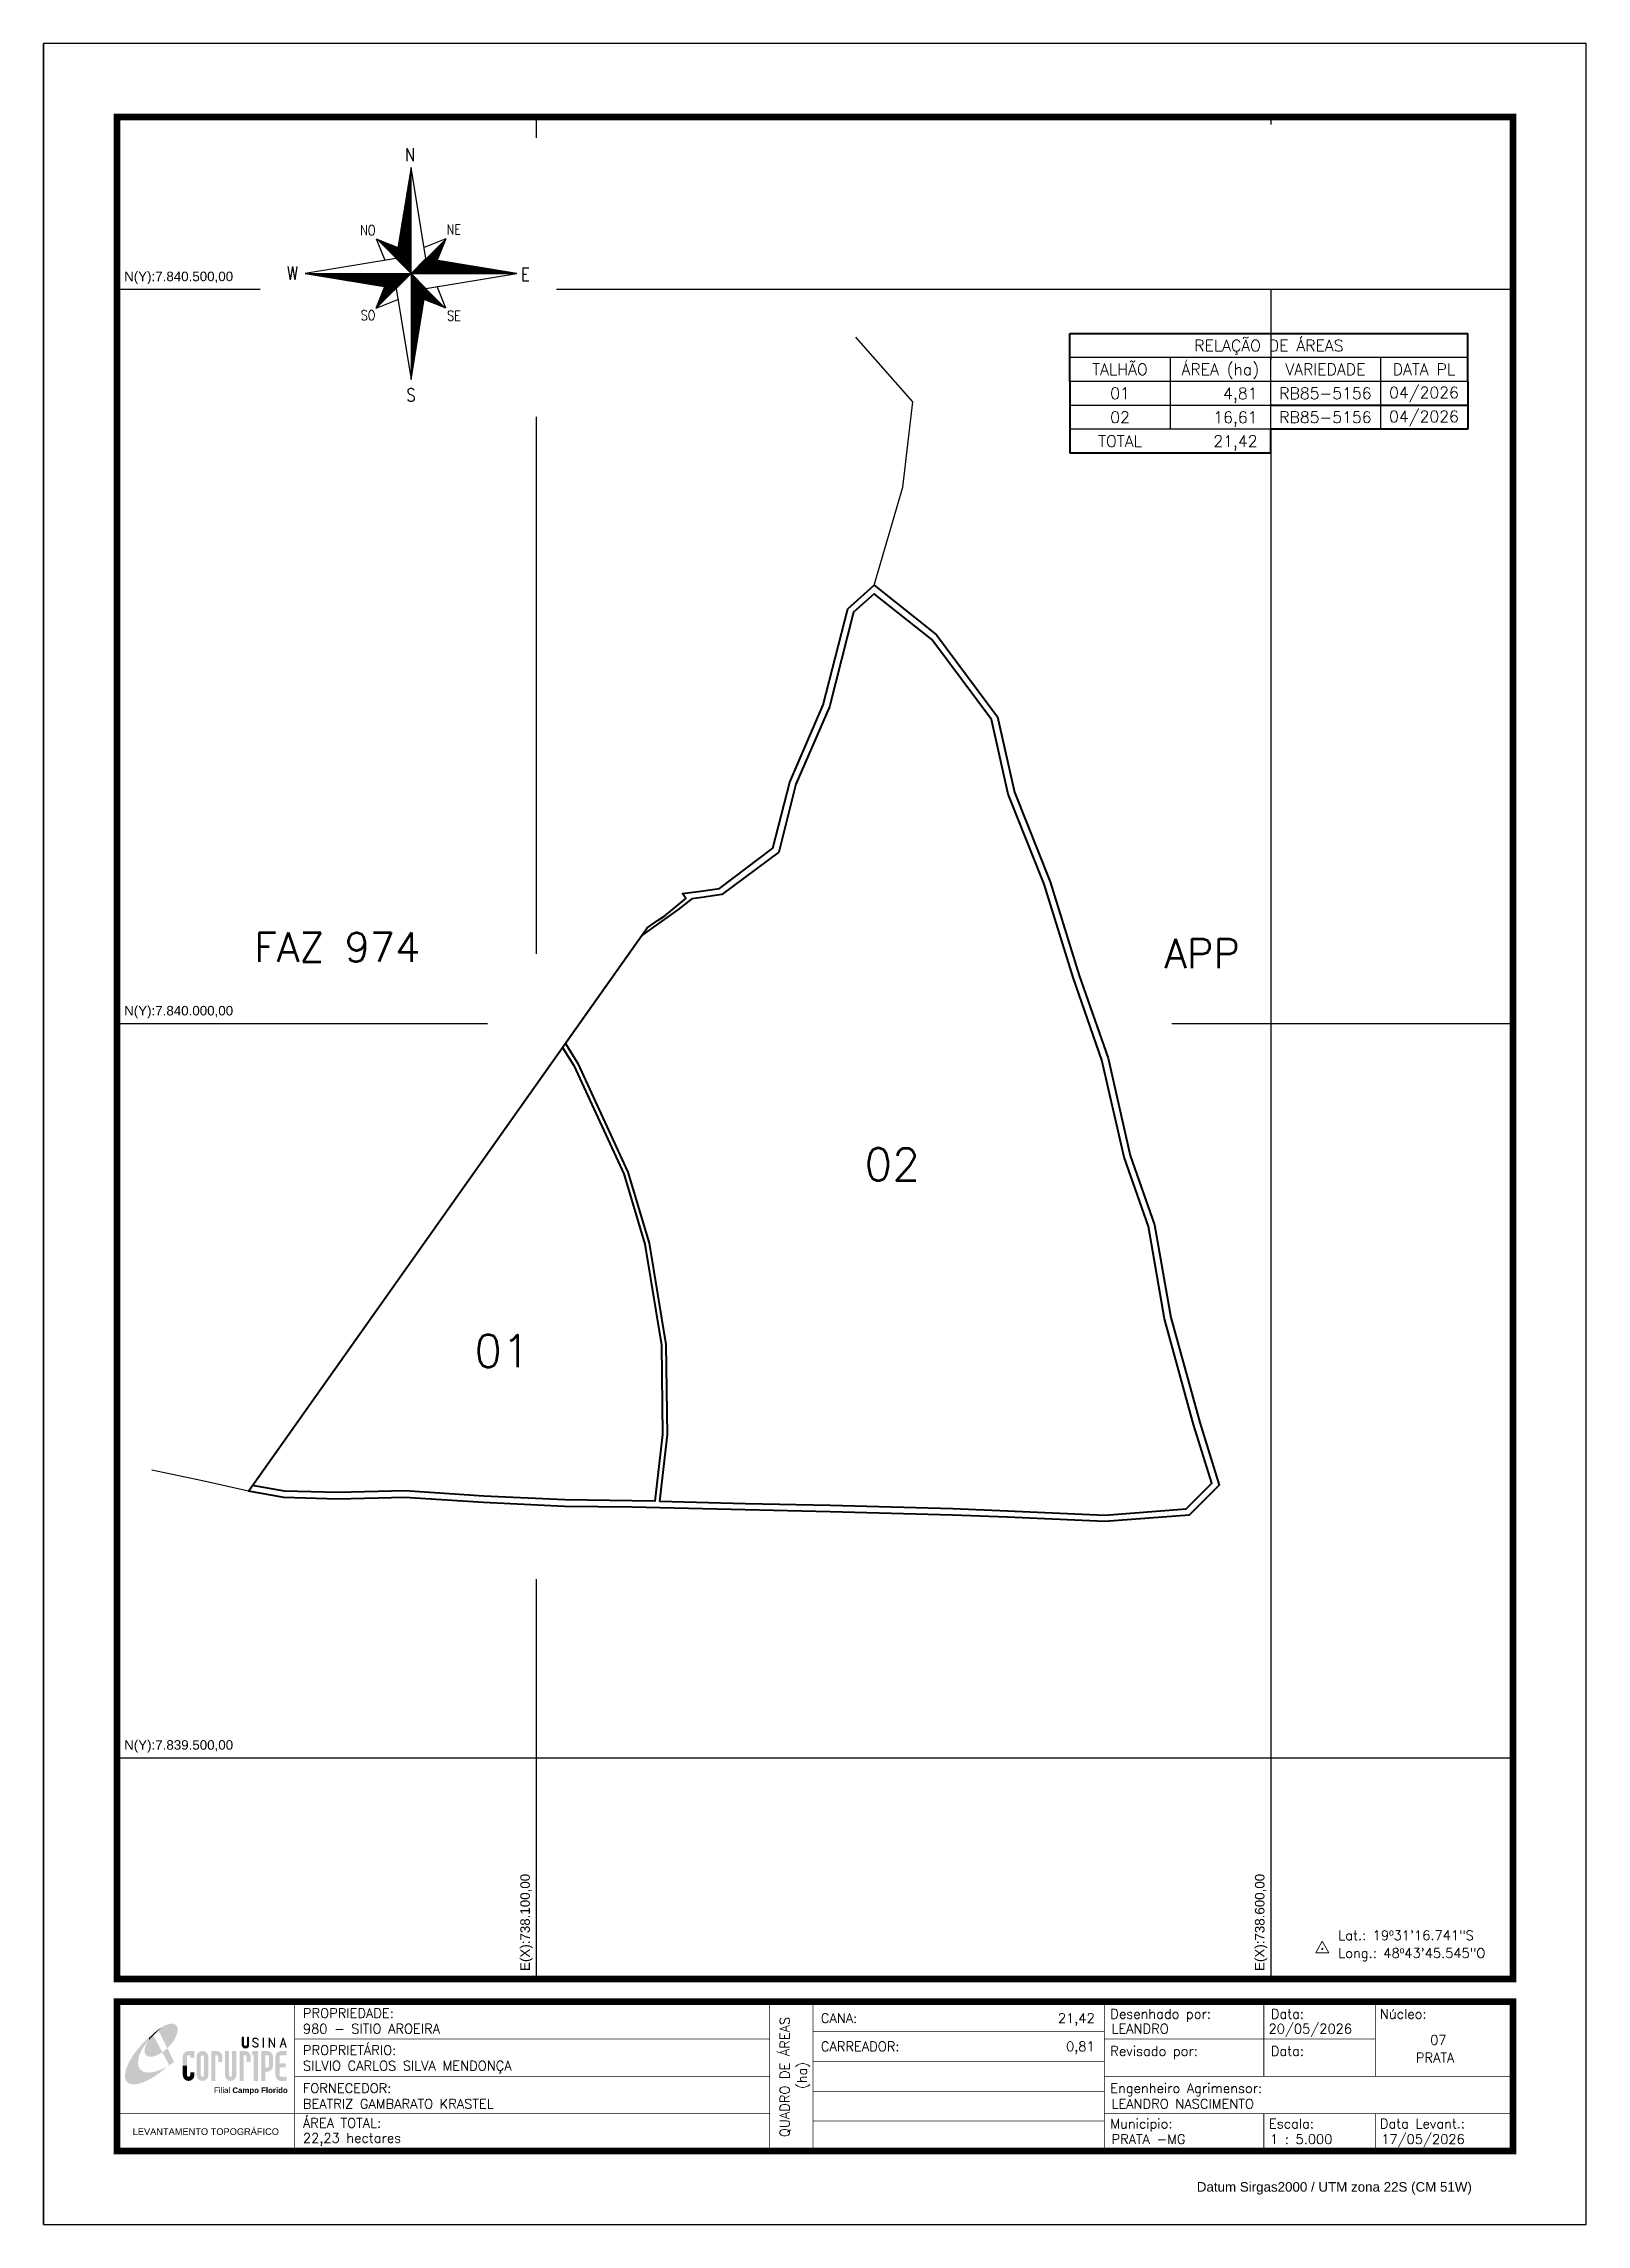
# Model space of a CAD drawing. Header units: millimetres. Extents: x 737765 to 738815, y 7839182 to 7840667.
import ezdxf
from ezdxf.enums import TextEntityAlignment as Align

# ---------------------------------------------------------------- set-up
doc = ezdxf.new("R2010")
doc.units = ezdxf.units.MM
doc.linetypes.add('LIN0', pattern=[0])
for name, color, linetype, lineweight in [('0114000980', 1, 'Continuous', 40), ('0114000980001', 5, 'Continuous', 40), ('0114000980002', 5, 'Continuous', 40)]:
    doc.layers.add(name, color=color, linetype=linetype, lineweight=lineweight)
for name, color, linetype in [('MALHA', 8, 'Continuous'), ('MARGEM', 5, 'Continuous'), ('QUADRO_DE_AREAS_CANA_2024', 7, 'Continuous'), ('SETA_NORTE', 3, 'Continuous'), ('TEXTO', 7, 'Continuous')]:
    doc.layers.add(name, color=color, linetype=linetype)
doc.styles.add('ARIAL', font='arial.ttf')
doc.styles.add('marcelo', font='arial.ttf')
doc.styles.add('ROMANS', font='romans')
doc.styles.add('Simplex', font='simplex.shx')
doc.styles.get("Standard").update_dxf_attribs({"font": 'arial.ttf'})

# ---------------------------------------------------------------- blocks, each defined once
blk = doc.blocks.new('A$C78F83FB3')
at = {"layer": 'MARGEM'}
h = blk.add_hatch(color=20, dxfattribs=at)
edge = h.paths.add_edge_path()
edge.add_ellipse((19.49, 23.77), major_axis=(-6.68, -6.67), ratio=0.469426, start_angle=292.73277, end_angle=601.25787)
edge.add_ellipse((22.83, 22.05), major_axis=(12.64, 11.29), ratio=0.457614, start_angle=79.90686, end_angle=107.91393)
edge = h.paths.add_edge_path()
edge.add_ellipse((18.28, 18.7), major_axis=(13.95, 13.59), ratio=0.386848, start_angle=63.96117, end_angle=264.59932)
edge.add_ellipse((22.83, 22.05), major_axis=(12.64, 11.29), ratio=0.457614, start_angle=107.91393, end_angle=245.11815, ccw=False)
edge.add_ellipse((19.49, 23.77), major_axis=(-6.68, -6.67), ratio=0.469426, start_angle=241.25787, end_angle=292.73277, ccw=False)
for color, points in [(20, [(15.46, 26.12), (14.17, 24.81), (14.06, 24.24), (14.39, 23.97), (14.67, 24.54), (19.47, 29.32), (18.48, 28.66), (17.31, 27.78)]), (7, [(58.42, 24.9), (57.9, 24.9), (57.9, 21.73, -0.414214), (57.15, 20.98), (56.84, 20.98, -0.414214), (56.09, 21.73), (56.09, 24.9), (55.57, 24.9), (55.57, 21.73, 0.414214), (56.84, 20.46), (57.15, 20.46, 0.414214), (58.42, 21.73)]), (7, [(61.7, 24.9), (61.23, 24.9, 0.396318), (60.04, 23.78), (60.04, 23.72, 0.151912), (60.39, 22.97), (60.46, 22.92), (62.18, 22), (62.85, 21.83, 0.12407), (62.51, 22.42), (60.75, 23.36, -0.13192), (60.56, 23.77, -0.385578), (61.23, 24.37), (61.7, 24.37, -0.414214), (62.37, 23.7), (62.89, 23.7, 0.414214)]), (7, [(62.37, 23.7), (62.89, 23.7, 0.414214), (61.7, 24.9), (61.23, 24.9, 0.396318), (60.04, 23.78), (60.04, 23.72, 0.151912), (60.39, 22.97), (60.46, 22.92), (62.18, 22), (62.18, 22, -0.131921), (62.37, 21.59, -0.385578), (61.7, 20.98), (61.23, 20.98, -0.414214), (60.56, 21.65), (60.04, 21.65, 0.414214), (61.23, 20.46), (61.7, 20.46, 0.402546), (62.89, 21.61, 0.165292), (62.51, 22.42), (60.75, 23.36, -0.13192), (60.56, 23.77, -0.385578), (61.23, 24.37), (61.7, 24.37, -0.414214)]), (7, [(30.97, 12.46), (29.13, 12.46), (29.13, 8.21, 1), (34.29, 8.21), (34.29, 9.41), (32.45, 9.41), (32.45, 8.21, -1), (30.97, 8.21)])]:
    blk.add_hatch(color=color, dxfattribs=at).paths.add_polyline_path(points)
h = blk.add_hatch(color=7, dxfattribs=at)
h.paths.add_polyline_path([(65.24, 24.9), (64.72, 24.9), (64.72, 20.46), (65.24, 20.46)])
h.paths.add_polyline_path([(67.38, 20.46), (67.9, 20.46), (67.9, 23.74), (69.74, 20.46), (70.23, 20.46), (70.23, 24.9), (69.71, 24.9), (69.71, 21.58), (67.85, 24.9), (67.38, 24.9)])
h.paths.add_polyline_path([(72.17, 20.46), (72.72, 20.46), (73.14, 21.73), (74.49, 21.73), (74.9, 20.46), (75.45, 20.46), (74, 24.9), (73.62, 24.9)])
h.paths.add_polyline_path([(73.81, 23.8), (74.32, 22.25), (73.31, 22.25)], flags=16)
h = blk.add_hatch(color=7, dxfattribs=at)
h.paths.add_polyline_path([(31.71, 18.93, 0.414214), (29.13, 16.35), (29.13, 12.46), (30.97, 12.46), (30.97, 16.35, -0.414214), (31.71, 17.09), (32.45, 17.09), (32.45, 16.02), (34.29, 16.02), (34.29, 18.93)])
h.paths.add_polyline_path([(44.15, 17.09, -0.414214), (44.89, 16.35), (44.89, 14.1), (46.72, 14.1), (46.72, 16.17, 0.433937), (44.15, 18.93), (41.77, 18.93), (41.77, 12.46), (43.61, 12.46), (43.61, 17.09)])
h.paths.add_polyline_path([(43.61, 12.46), (41.77, 12.46), (41.77, 5.62), (43.61, 5.62)])
h.paths.add_polyline_path([(47.92, 12.46), (49.75, 12.46), (49.75, 18.93), (47.92, 18.93)])
h.paths.add_polyline_path([(52.91, 18.93), (51.08, 18.93), (51.08, 12.46), (52.91, 12.46)])
h.paths.add_polyline_path([(51.08, 8.12, -1), (49.75, 8.12), (49.75, 12.46), (47.92, 12.46), (47.92, 8.12, 1), (52.91, 8.12), (52.91, 12.46), (51.08, 12.46)])
h.paths.add_polyline_path([(54.41, 12.46), (56.25, 12.46), (56.25, 17.09), (56.79, 17.09, -0.414214), (57.53, 16.35), (57.53, 14.1), (59.36, 14.1), (59.36, 16.17, 0.433937), (56.79, 18.93), (54.41, 18.93)])
h.paths.add_polyline_path([(56.25, 12.46), (54.41, 12.46), (54.41, 5.62), (56.25, 5.62)])
h.paths.add_polyline_path([(60.73, 12.46), (62.58, 12.46), (62.58, 18.93), (60.02, 18.93), (60.02, 17.08), (60.73, 17.08)])
h.paths.add_polyline_path([(62.58, 12.46), (60.73, 12.46), (60.73, 5.62), (62.58, 5.62)])
h.paths.add_polyline_path([(64.06, 12.46), (65.82, 12.46), (65.82, 17.17), (66.66, 17.17, -0.450417), (67.48, 16.25), (67.48, 12.46), (69.24, 12.46, 0.002307), (69.24, 12.48, 0.005282), (69.23, 12.54, -0.000938), (69.23, 12.53), (69.23, 16.17, 0.433937), (66.66, 18.93), (64.06, 18.93)])
h.paths.add_polyline_path([(64.06, 5.62), (65.82, 5.62), (65.82, 9.77), (66.66, 9.77, 0.426056), (69.24, 12.46), (67.48, 12.46), (67.48, 12.45, -0.450417), (66.66, 11.53), (65.82, 11.53), (65.82, 12.46), (64.06, 12.46)])
h.paths.add_polyline_path([(70.37, 12.46), (74.87, 12.46), (74.87, 13.44), (72.21, 13.44), (72.21, 16.35, -0.414214), (72.95, 17.09), (75.38, 17.09), (75.38, 18.93), (72.95, 18.93, 0.414214), (70.37, 16.35)])
h.paths.add_polyline_path([(72.21, 11.62), (74.87, 11.62), (74.87, 12.46), (70.37, 12.46), (70.37, 8.21, 0.414214), (72.95, 5.62), (75.38, 5.62), (75.38, 7.47), (72.95, 7.47, -0.414214), (72.21, 8.21)])
h = blk.add_hatch(color=7, dxfattribs=at)
h.paths.add_polyline_path([(35.29, 16.35), (35.29, 8.21, 1), (40.46, 8.21, 0.016978), (40.45, 8.38), (40.45, 16.17, 0.433937), (37.88, 18.93), (37.87, 18.93, 0.41391)])
h.paths.add_polyline_path([(38.62, 16.35), (38.62, 8.21, -1), (37.13, 8.21), (37.13, 16.35, -1)], flags=16)
at = {"layer": 'MARGEM', "color": 7}
blk.add_lwpolyline([(58.42, 24.9), (57.9, 24.9), (57.9, 21.73, -0.414214), (57.15, 20.98), (56.84, 20.98, -0.414214), (56.09, 21.73), (56.09, 24.9), (55.57, 24.9), (55.57, 21.73, 0.414214), (56.84, 20.46), (57.15, 20.46, 0.414214), (58.42, 21.73), (58.42, 24.9)], format="xyb", close=True, dxfattribs=at)
at = {"layer": 'MARGEM', "color": 252, "insert": (43.05, 2.72), "char_height": 2.5, "attachment_point": 1, "style": 'ARIAL'}
blk.add_mtext_dynamic_manual_height_columns('Filial {\\fArial|b1|i0|c0|p34;Campo Florido}', width=33.0271, gutter_width=2.46, heights=[2.95], dxfattribs=at)
blk = doc.blocks.new('A$C309442C0')
at = {"layer": 'SETA_NORTE', "linetype": 'Continuous'}
h = blk.add_hatch(dxfattribs=at)
h.set_pattern_fill('ANSI31', color=256, scale=0.1375, angle=-90, style=0)
h.set_pattern_definition([(315, (-215853.3434, 13873.16845), (0.3086963042, 0.3086963042), [])])
h.paths.add_polyline_path([(73.5, 97.4), (74.7, 104.9), (60, 110.8)])
h = blk.add_hatch(dxfattribs=at)
h.set_pattern_fill('ANSI31', color=256, scale=0.1375, angle=180, style=0)
h.set_pattern_definition([(225, (13869.59828, 216024.21475), (0.3086963042, -0.3086963042), [])])
h.paths.add_polyline_path([(93.8, 97.4), (101.4, 96.2), (107.3, 110.8)])
h = blk.add_hatch(dxfattribs=at)
h.set_pattern_fill('ANSI31', color=256, scale=0.1375, style=0)
h.set_pattern_definition([(45, (-13702.2971, -215849.77324), (-0.3086963042, 0.3086963042), [])])
h.paths.add_polyline_path([(73.5, 77), (65.9, 78.3), (60, 63.6)])
h = blk.add_hatch(dxfattribs=at)
h.set_pattern_fill('ANSI31', color=256, scale=0.1375, angle=90, style=0)
h.set_pattern_definition([(135, (216020.6446, -13698.72693), (-0.3086963042, -0.3086963042), [])])
h.paths.add_polyline_path([(93.8, 77), (92.6, 69.5), (107.3, 63.6)])
for p, q in [((81.6, 146.8), (83.7, 148.9)), ((81.7, 147.6), (83.7, 149.5)), ((81.8, 148.3), (83.7, 150.1)), ((82, 149.1), (83.7, 150.8)), ((82.1, 149.9), (83.7, 151.4)), ((82.2, 150.6), (83.7, 152.1)), ((82.3, 151.4), (83.7, 152.7)), ((82.5, 152.2), (83.7, 153.3)), ((82.6, 152.9), (83.7, 154)), ((82.7, 153.7), (83.7, 154.6)), ((82.9, 154.4), (83.7, 155.2)), ((83, 155.2), (83.7, 155.9)), ((83.1, 156), (83.7, 156.5)), ((83.2, 156.7), (83.7, 157.2)), ((83.4, 157.5), (83.7, 157.8)), ((83.5, 158.3), (83.7, 158.4)), ((83.6, 159), (83.7, 159.1)), ((78.7, 129.3), (83.7, 134.2)), ((78.8, 130), (83.7, 134.9)), ((79, 130.8), (83.7, 135.5)), ((79.1, 131.6), (83.7, 136.1)), ((79.2, 132.3), (83.7, 136.8)), ((79.3, 133.1), (83.7, 137.4)), ((79.5, 133.8), (83.7, 138)), ((79.6, 134.6), (83.7, 138.7)), ((79.7, 135.4), (83.7, 139.3)), ((79.8, 136.1), (83.7, 140)), ((80, 136.9), (83.7, 140.6)), ((80.1, 137.7), (83.7, 141.2)), ((80.2, 138.4), (83.7, 141.9)), ((80.3, 139.2), (83.7, 142.5)), ((80.5, 139.9), (83.7, 143.1)), ((80.6, 140.7), (83.7, 143.8)), ((80.7, 141.5), (83.7, 144.4)), ((80.8, 142.2), (83.7, 145)), ((81, 143), (83.7, 145.7)), ((81.1, 143.8), (83.7, 146.3)), ((81.2, 144.5), (83.7, 147)), ((81.3, 145.3), (83.7, 147.6)), ((81.5, 146.1), (83.7, 148.2)), ((75.7, 111), (83.7, 118.9)), ((75.8, 111.7), (83.7, 119.6)), ((75.9, 112.5), (83.7, 120.2)), ((76.1, 113.3), (83.7, 120.8)), ((76.2, 114), (83.7, 121.5)), ((76.3, 114.8), (83.7, 122.1)), ((76.4, 115.5), (83.7, 122.8)), ((76.6, 116.3), (83.7, 123.4)), ((76.7, 117.1), (83.7, 124)), ((76.8, 117.8), (83.7, 124.7)), ((76.9, 118.6), (83.7, 125.3)), ((77.1, 119.4), (83.7, 125.9)), ((77.2, 120.1), (83.7, 126.6)), ((77.3, 120.9), (83.7, 127.2)), ((77.4, 121.6), (83.7, 127.8)), ((77.6, 122.4), (83.7, 128.5)), ((77.7, 123.2), (83.7, 129.1)), ((77.8, 123.9), (83.7, 129.8)), ((78, 124.7), (83.7, 130.4)), ((78.1, 125.5), (83.7, 131)), ((78.2, 126.2), (83.7, 131.7)), ((78.3, 127), (83.7, 132.3)), ((78.5, 127.7), (83.7, 132.9)), ((78.6, 128.5), (83.7, 133.6)), ((60, 110.8), (74.7, 104.9)), ((60, 110.8), (65.9, 96.2)), ((73.5, 97.3), (83.7, 107.5)), ((73.6, 98), (83.7, 108.1)), ((73.7, 98.8), (83.7, 108.7)), ((73.8, 99.5), (83.7, 109.4)), ((73.8, 97), (83.7, 106.8)), ((73.9, 100.3), (83.7, 110)), ((74.1, 101.1), (83.7, 110.6)), ((74.2, 101.8), (83.7, 111.3)), ((74.2, 96.7), (83.7, 106.2)), ((74.3, 102.6), (83.7, 111.9)), ((74.4, 103.3), (83.7, 112.6)), ((74.5, 96.4), (83.7, 105.6)), ((74.6, 104.1), (83.7, 113.2)), ((74.7, 104.9), (83.7, 113.8)), ((74.8, 105.6), (83.7, 114.5)), ((74.8, 96.1), (83.7, 104.9)), ((74.9, 106.4), (83.7, 115.1)), ((75.1, 107.2), (83.7, 115.7)), ((75.1, 95.7), (83.7, 104.3)), ((75.2, 107.9), (83.7, 116.4)), ((75.3, 108.7), (83.7, 117)), ((75.4, 109.4), (83.7, 117.7)), ((75.6, 110.2), (83.7, 118.3)), ((107.3, 110.8), (92.6, 104.9)), ((107.3, 110.8), (101.4, 96.2)), ((75.4, 95.4), (83.7, 103.6)), ((75.8, 95.1), (83.7, 103)), ((76.1, 94.8), (83.7, 102.4)), ((76.4, 94.5), (83.7, 101.7)), ((76.7, 94.2), (83.7, 101.1)), ((77, 93.8), (83.7, 100.5)), ((77.4, 93.5), (83.7, 99.8)), ((77.7, 93.2), (83.7, 99.2)), ((78, 92.9), (83.7, 98.5)), ((78.3, 92.6), (83.7, 97.9)), ((78.6, 92.2), (83.7, 97.3)), ((78.9, 91.9), (83.7, 96.6)), ((79.3, 91.6), (83.7, 96)), ((79.6, 91.3), (83.7, 95.4)), ((79.9, 91), (83.7, 94.7)), ((80.2, 90.7), (83.7, 94.1)), ((80.5, 90.3), (83.7, 93.4)), ((80.9, 90), (83.7, 92.8)), ((81.2, 89.7), (83.7, 92.2)), ((81.5, 89.4), (83.7, 91.5)), ((81.8, 89.1), (83.7, 90.9)), ((82.1, 88.7), (83.7, 90.3)), ((82.4, 88.4), (83.7, 89.6)), ((83.8, 87.2), (94, 97.4)), ((84.4, 87.2), (94.5, 97.3)), ((85.1, 87.2), (95.1, 97.2)), ((85.7, 87.2), (95.6, 97.1)), ((86.3, 87.2), (96.2, 97)), ((87, 87.2), (96.7, 96.9)), ((87.6, 87.2), (97.2, 96.9)), ((88.3, 87.2), (97.8, 96.8)), ((88.9, 87.2), (98.3, 96.7)), ((89.5, 87.2), (98.9, 96.6)), ((90.2, 87.2), (99.4, 96.5)), ((90.8, 87.2), (100, 96.4)), ((91.4, 87.2), (100.5, 96.3)), ((92.1, 87.2), (101.1, 96.2)), ((92.7, 87.2), (101.6, 96.1)), ((93.4, 87.2), (102.2, 96)), ((94, 87.2), (102.7, 96)), ((94.6, 87.2), (103.3, 95.9)), ((95.3, 87.2), (103.8, 95.8)), ((95.9, 87.2), (104.4, 95.7)), ((96.5, 87.2), (104.9, 95.6)), ((97.2, 87.2), (105.5, 95.5)), ((97.8, 87.2), (106, 95.4)), ((98.4, 87.2), (106.5, 95.3)), ((99.1, 87.2), (107.1, 95.2)), ((99.7, 87.2), (107.6, 95.1)), ((100.4, 87.2), (108.2, 95.1)), ((101, 87.2), (108.7, 95)), ((101.6, 87.2), (109.3, 94.9)), ((102.3, 87.2), (109.8, 94.8)), ((102.9, 87.2), (110.4, 94.7)), ((103.5, 87.2), (110.9, 94.6)), ((104.2, 87.2), (111.5, 94.5)), ((104.8, 87.2), (112, 94.4)), ((105.5, 87.2), (112.6, 94.3)), ((106.1, 87.2), (113.1, 94.2)), ((106.7, 87.2), (113.7, 94.1)), ((107.4, 87.2), (114.2, 94.1)), ((108, 87.2), (114.8, 94)), ((108.6, 87.2), (115.3, 93.9)), ((109.3, 87.2), (115.8, 93.8)), ((109.9, 87.2), (116.4, 93.7)), ((110.6, 87.2), (116.9, 93.6)), ((111.2, 87.2), (117.5, 93.5)), ((111.8, 87.2), (118, 93.4)), ((112.5, 87.2), (118.6, 93.3)), ((113.1, 87.2), (119.1, 93.2)), ((113.7, 87.2), (119.7, 93.2)), ((114.4, 87.2), (120.2, 93.1)), ((115, 87.2), (120.8, 93)), ((115.6, 87.2), (121.3, 92.9)), ((116.3, 87.2), (121.9, 92.8)), ((116.9, 87.2), (122.4, 92.7)), ((117.6, 87.2), (123, 92.6)), ((118.2, 87.2), (123.5, 92.5)), ((118.8, 87.2), (124, 92.4)), ((119.5, 87.2), (124.6, 92.3)), ((120.1, 87.2), (125.1, 92.3)), ((120.7, 87.2), (125.7, 92.2)), ((121.4, 87.2), (126.2, 92.1)), ((122, 87.2), (126.8, 92)), ((122.7, 87.2), (127.3, 91.9)), ((123.3, 87.2), (127.9, 91.8)), ((123.9, 87.2), (128.4, 91.7)), ((124.6, 87.2), (129, 91.6)), ((125.2, 87.2), (129.5, 91.5)), ((125.8, 87.2), (130.1, 91.4)), ((126.5, 87.2), (130.6, 91.4)), ((127.1, 87.2), (131.2, 91.3)), ((127.8, 87.2), (131.7, 91.2)), ((128.4, 87.2), (132.3, 91.1)), ((129, 87.2), (132.8, 91)), ((129.7, 87.2), (133.3, 90.9)), ((130.3, 87.2), (133.9, 90.8)), ((130.9, 87.2), (134.4, 90.7)), ((131.6, 87.2), (135, 90.6)), ((132.2, 87.2), (135.5, 90.5)), ((132.8, 87.2), (136.1, 90.5)), ((133.5, 87.2), (136.6, 90.4)), ((134.1, 87.2), (137.2, 90.3)), ((134.8, 87.2), (137.7, 90.2)), ((135.4, 87.2), (138.3, 90.1)), ((136, 87.2), (138.8, 90)), ((136.7, 87.2), (139.4, 89.9)), ((137.3, 87.2), (139.9, 89.8)), ((137.9, 87.2), (140.5, 89.7)), ((138.6, 87.2), (141, 89.6)), ((139.2, 87.2), (141.6, 89.6)), ((139.9, 87.2), (142.1, 89.5)), ((140.5, 87.2), (142.6, 89.4)), ((141.1, 87.2), (143.2, 89.3)), ((141.8, 87.2), (143.7, 89.2)), ((142.4, 87.2), (144.3, 89.1)), ((11.8, 87.2), (11.8, 87.2)), ((12.3, 87.1), (12.4, 87.2)), ((12.9, 87), (13.1, 87.2)), ((13.4, 86.9), (13.7, 87.2)), ((14, 86.8), (14.4, 87.2)), ((14.5, 86.7), (15, 87.2)), ((15.1, 86.6), (15.6, 87.2)), ((15.6, 86.6), (16.3, 87.2)), ((16.2, 86.5), (16.9, 87.2)), ((16.7, 86.4), (17.5, 87.2)), ((17.2, 86.3), (18.2, 87.2)), ((17.8, 86.2), (18.8, 87.2)), ((18.3, 86.1), (19.5, 87.2)), ((18.9, 86), (20.1, 87.2)), ((19.4, 85.9), (20.7, 87.2)), ((20, 85.8), (21.4, 87.2)), ((20.5, 85.7), (22, 87.2)), ((21.1, 85.7), (22.6, 87.2)), ((21.6, 85.6), (23.3, 87.2)), ((22.2, 85.5), (23.9, 87.2)), ((22.7, 85.4), (24.6, 87.2)), ((23.3, 85.3), (25.2, 87.2)), ((23.8, 85.2), (25.8, 87.2)), ((24.4, 85.1), (26.5, 87.2)), ((24.9, 85), (27.1, 87.2)), ((25.5, 84.9), (27.7, 87.2)), ((26, 84.8), (28.4, 87.2)), ((26.5, 84.8), (29, 87.2)), ((27.1, 84.7), (29.6, 87.2)), ((27.6, 84.6), (30.3, 87.2)), ((28.2, 84.5), (30.9, 87.2)), ((28.7, 84.4), (31.6, 87.2)), ((29.3, 84.3), (32.2, 87.2)), ((29.8, 84.2), (32.8, 87.2)), ((30.4, 84.1), (33.5, 87.2)), ((30.9, 84), (34.1, 87.2)), ((31.5, 83.9), (34.7, 87.2)), ((32, 83.9), (35.4, 87.2)), ((32.6, 83.8), (36, 87.2)), ((33.1, 83.7), (36.7, 87.2)), ((33.7, 83.6), (37.3, 87.2)), ((34.2, 83.5), (37.9, 87.2)), ((34.7, 83.4), (38.6, 87.2)), ((35.3, 83.3), (39.2, 87.2)), ((35.8, 83.2), (39.8, 87.2)), ((36.4, 83.1), (40.5, 87.2)), ((36.9, 83), (41.1, 87.2)), ((37.5, 83), (41.8, 87.2)), ((38, 82.9), (42.4, 87.2)), ((38.6, 82.8), (43, 87.2)), ((39.1, 82.7), (43.7, 87.2)), ((39.7, 82.6), (44.3, 87.2)), ((40.2, 82.5), (44.9, 87.2)), ((40.8, 82.4), (45.6, 87.2)), ((41.3, 82.3), (46.2, 87.2)), ((41.9, 82.2), (46.8, 87.2)), ((42.4, 82.1), (47.5, 87.2)), ((43, 82.1), (48.1, 87.2)), ((43.5, 82), (48.8, 87.2)), ((44, 81.9), (49.4, 87.2)), ((44.6, 81.8), (50, 87.2)), ((45.1, 81.7), (50.7, 87.2)), ((45.7, 81.6), (51.3, 87.2)), ((46.2, 81.5), (51.9, 87.2)), ((46.8, 81.4), (52.6, 87.2)), ((47.3, 81.3), (53.2, 87.2)), ((47.9, 81.2), (53.9, 87.2)), ((48.4, 81.2), (54.5, 87.2)), ((49, 81.1), (55.1, 87.2)), ((49.5, 81), (55.8, 87.2)), ((50.1, 80.9), (56.4, 87.2)), ((50.6, 80.8), (57, 87.2)), ((51.2, 80.7), (57.7, 87.2)), ((51.7, 80.6), (58.3, 87.2)), ((52.3, 80.5), (59, 87.2)), ((52.8, 80.4), (59.6, 87.2)), ((53.3, 80.3), (60.2, 87.2)), ((53.9, 80.3), (60.9, 87.2)), ((54.4, 80.2), (61.5, 87.2)), ((55, 80.1), (62.1, 87.2)), ((55.5, 80), (62.8, 87.2)), ((56.1, 79.9), (63.4, 87.2)), ((56.6, 79.8), (64, 87.2)), ((57.2, 79.7), (64.7, 87.2)), ((57.7, 79.6), (65.3, 87.2)), ((58.3, 79.5), (66, 87.2)), ((58.8, 79.4), (66.6, 87.2)), ((59.4, 79.4), (67.2, 87.2)), ((59.9, 79.3), (67.9, 87.2)), ((83.7, 87.2), (60, 63.6)), ((60, 63.6), (65.9, 78.3)), ((60.5, 79.2), (68.5, 87.2)), ((61, 79.1), (69.1, 87.2)), ((61.5, 79), (69.8, 87.2)), ((62.1, 78.9), (70.4, 87.2)), ((62.6, 78.8), (71.1, 87.2)), ((63.2, 78.7), (71.7, 87.2)), ((63.7, 78.6), (72.3, 87.2)), ((64.3, 78.5), (73, 87.2)), ((64.8, 78.4), (73.6, 87.2)), ((65.4, 78.4), (74.2, 87.2)), ((65.9, 78.3), (74.9, 87.2)), ((66.5, 78.2), (75.5, 87.2)), ((67, 78.1), (76.2, 87.2)), ((67.6, 78), (76.8, 87.2)), ((68.1, 77.9), (77.4, 87.2)), ((68.7, 77.8), (78.1, 87.2)), ((69.2, 77.7), (78.7, 87.2)), ((69.8, 77.6), (79.3, 87.2)), ((70.3, 77.5), (80, 87.2)), ((70.8, 77.5), (80.6, 87.2)), ((71.4, 77.4), (81.2, 87.2)), ((71.9, 77.3), (81.9, 87.2)), ((72.5, 77.2), (82.5, 87.2)), ((73, 77.1), (83.2, 87.2)), ((82.8, 88.1), (83.7, 89)), ((83.1, 87.8), (83.7, 88.4)), ((83.4, 87.5), (83.7, 87.7)), ((83.7, 87.1), (83.7, 87.1)), ((83.7, 86.4), (84, 86.8)), ((83.7, 85.8), (84.4, 86.5)), ((83.7, 85.2), (84.7, 86.2)), ((83.7, 84.5), (85, 85.9)), ((83.7, 83.9), (85.3, 85.6)), ((83.7, 83.3), (85.6, 85.2)), ((83.7, 82.6), (86, 84.9)), ((83.7, 82), (86.3, 84.6)), ((83.7, 81.3), (86.6, 84.3)), ((83.7, 80.7), (86.9, 84)), ((83.7, 80.1), (87.2, 83.6)), ((83.7, 79.4), (87.5, 83.3)), ((83.7, 78.8), (87.9, 83)), ((83.7, 78.2), (88.2, 82.7)), ((83.7, 77.5), (88.5, 82.4)), ((83.7, 76.9), (88.8, 82.1)), ((83.7, 76.2), (89.1, 81.7)), ((83.7, 75.6), (89.5, 81.4)), ((83.7, 75), (89.8, 81.1)), ((83.7, 74.3), (90.1, 80.8)), ((83.7, 73.7), (90.4, 80.5)), ((83.7, 73.1), (90.7, 80.1)), ((83.7, 72.4), (91, 79.8)), ((83.7, 71.8), (91.4, 79.5)), ((83.7, 71.2), (91.7, 79.2)), ((83.7, 70.5), (92, 78.9)), ((83.7, 69.9), (92.3, 78.5)), ((83.7, 69.2), (92.6, 78.2)), ((83.7, 68.6), (93, 77.9)), ((83.7, 68), (93.3, 77.6)), ((83.7, 67.3), (93.6, 77.3)), ((83.7, 66.7), (93.8, 76.9)), ((83.7, 66.1), (93.7, 76.1)), ((83.7, 65.4), (93.6, 75.3)), ((83.7, 64.8), (93.4, 74.6)), ((107.3, 63.6), (101.4, 78.3)), ((143, 87.2), (144.8, 89)), ((143.7, 87.2), (145.4, 88.9)), ((144.3, 87.2), (145.9, 88.8)), ((144.9, 87.2), (146.5, 88.7)), ((145.6, 87.2), (147, 88.7)), ((146.2, 87.2), (147.6, 88.6)), ((146.9, 87.2), (148.1, 88.5)), ((147.5, 87.2), (148.7, 88.4)), ((148.1, 87.2), (149.2, 88.3)), ((148.8, 87.2), (149.8, 88.2)), ((149.4, 87.2), (150.3, 88.1)), ((150, 87.2), (150.8, 88)), ((150.7, 87.2), (151.4, 87.9)), ((151.3, 87.2), (151.9, 87.8)), ((152, 87.2), (152.5, 87.8)), ((152.6, 87.2), (153, 87.7)), ((153.2, 87.2), (153.6, 87.6)), ((153.9, 87.2), (154.1, 87.5)), ((154.5, 87.2), (154.7, 87.4)), ((155.1, 87.2), (155.2, 87.3)), ((60, 63.6), (74.7, 69.5)), ((83.7, 64.1), (93.3, 73.8)), ((83.7, 63.5), (93.2, 73)), ((83.7, 62.9), (93.1, 72.3)), ((83.7, 62.2), (92.9, 71.5)), ((83.7, 61.6), (92.8, 70.8)), ((83.7, 61), (92.7, 70)), ((83.7, 60.3), (92.6, 69.2)), ((83.7, 59.7), (92.4, 68.5)), ((83.7, 59), (92.3, 67.7)), ((83.7, 58.4), (92.2, 66.9)), ((83.7, 57.8), (92.1, 66.2)), ((83.7, 57.1), (91.9, 65.4)), ((83.7, 56.5), (91.8, 64.7)), ((83.7, 55.9), (91.7, 63.9)), ((83.7, 55.2), (91.6, 63.1)), ((83.7, 54.6), (91.4, 62.4)), ((83.7, 54), (91.3, 61.6)), ((83.7, 53.3), (91.2, 60.8)), ((83.7, 52.7), (91.1, 60.1)), ((107.3, 63.6), (92.6, 69.5)), ((83.7, 52), (90.9, 59.3)), ((83.7, 51.4), (90.8, 58.6)), ((83.7, 50.8), (90.7, 57.8)), ((83.7, 50.1), (90.5, 57)), ((83.7, 49.5), (90.4, 56.3)), ((83.7, 48.9), (90.3, 55.5)), ((83.7, 48.2), (90.2, 54.7)), ((83.7, 47.6), (90, 54)), ((83.7, 46.9), (89.9, 53.2)), ((83.7, 46.3), (89.8, 52.5)), ((83.7, 45.7), (89.7, 51.7)), ((83.7, 45), (89.5, 50.9)), ((83.7, 44.4), (89.4, 50.2)), ((83.7, 43.8), (89.3, 49.4)), ((83.7, 43.1), (89.2, 48.6)), ((83.7, 42.5), (89, 47.9)), ((83.7, 41.8), (88.9, 47.1)), ((83.7, 41.2), (88.8, 46.3)), ((83.7, 40.6), (88.7, 45.6)), ((83.7, 39.9), (88.5, 44.8)), ((83.7, 39.3), (88.4, 44.1)), ((83.7, 38.7), (88.3, 43.3)), ((83.7, 38), (88.2, 42.5)), ((83.7, 37.4), (88, 41.8)), ((83.7, 36.8), (87.9, 41)), ((83.7, 36.1), (87.8, 40.2)), ((83.7, 35.5), (87.7, 39.5)), ((83.7, 34.8), (87.5, 38.7)), ((83.7, 34.2), (87.4, 38)), ((83.7, 33.6), (87.3, 37.2)), ((83.7, 32.9), (87.2, 36.4)), ((83.7, 32.3), (87, 35.7)), ((83.7, 31.7), (86.9, 34.9)), ((83.7, 31), (86.8, 34.1)), ((83.7, 30.4), (86.7, 33.4)), ((83.7, 29.7), (86.5, 32.6)), ((83.7, 29.1), (86.4, 31.9)), ((83.7, 28.5), (86.3, 31.1)), ((83.7, 27.8), (86.2, 30.3)), ((83.7, 27.2), (86, 29.6)), ((83.7, 26.6), (85.9, 28.8)), ((83.7, 25.9), (85.8, 28)), ((83.7, 25.3), (85.6, 27.3)), ((83.7, 24.6), (85.5, 26.5)), ((83.7, 24), (85.4, 25.8)), ((83.7, 23.4), (85.3, 25)), ((83.7, 22.7), (85.1, 24.2)), ((83.7, 22.1), (85, 23.5)), ((83.7, 21.5), (84.9, 22.7)), ((83.7, 20.8), (84.8, 21.9)), ((83.7, 20.2), (84.6, 21.2)), ((83.7, 19.6), (84.5, 20.4)), ((83.7, 18.9), (84.4, 19.7)), ((83.7, 18.3), (84.3, 18.9)), ((83.7, 17.6), (84.1, 18.1)), ((83.7, 17), (84, 17.4)), ((83.7, 16.4), (83.9, 16.6)), ((83.7, 15.7), (83.8, 15.8))]:
    blk.add_line(p, q, dxfattribs=at)
blk.add_lwpolyline([(93.8, 77), (155.7, 87.2), (93.8, 97.4), (83.7, 159.3), (73.5, 97.4), (11.6, 87.2), (73.5, 77), (83.7, 15.1)], close=True, dxfattribs=at)
for points in [[(83.7, 87.2), (83.7, 159.3)], [(83.7, 87.2), (73.5, 97.4)], [(83.7, 87.2), (93.8, 97.4)], [(11.6, 87.2), (155.7, 87.2)], [(83.7, 87.2), (73.5, 77)], [(83.7, 87.2), (93.8, 77)], [(83.7, 87.2), (83.7, 15.1)]]:
    blk.add_lwpolyline(points, dxfattribs=at)
at = {"layer": 'SETA_NORTE', "color": 7, "lineweight": 30, "style": 'ROMANS', "width": 0.8}
for s, height, p in [('N ', 8.94, (79.5, 163.6)), ('NO', 6.88, (49.1, 113.2)), ('NE', 6.87, (108, 113.7)), ('W', 8.94, (-0.7, 82.9)), ('E', 8.94, (158.6, 82.1)), ('SO', 6.88, (49.5, 55.3)), ('SE', 6.87, (108.3, 55)), ('S', 8.94, (80.6, 0))]:
    blk.add_text(s, height=height, dxfattribs=at).set_placement(p)

msp = doc.modelspace()

# ---------------------------------------------------------------- linework, layer by layer
for points in [[(738329.8, 7840298.4), (738349.3, 7840365.2), (738356.2, 7840423.2), (738317.4, 7840467.3)], [(737904, 7839681.4), (737872.7, 7839688.6), (737838.3, 7839695.7)]]:
    msp.add_lwpolyline(points)
at = {"layer": '0114000980'}
msp.add_lwpolyline([(737904, 7839681.4), (738175.5, 7840065.1), (738182.9, 7840070.3), (738187.4, 7840073.3), (738201.8, 7840085), (738199.5, 7840088.5), (738211.9, 7840090.1), (738224.6, 7840091.9), (738261, 7840119.3), (738272.5, 7840164.3), (738295.2, 7840216.9), (738311.9, 7840282.3), (738329.8, 7840298.4), (738372.3, 7840264.6), (738413.8, 7840208.8), (738425.4, 7840157.5), (738449.7, 7840096.4), (738469.5, 7840032.7), (738489.1, 7839976.3), (738504.2, 7839910.1), (738520.8, 7839862.8), (738531.8, 7839799.8), (738551.6, 7839728.2), (738564.7, 7839685.7), (738544.2, 7839665.1), (738486.9, 7839660.8), (738420.5, 7839663.7), (738383.3, 7839665.2), (738299.9, 7839667.5), (738242.2, 7839668.8), (738164.9, 7839670.6), (738119.2, 7839671.1), (738064, 7839673.7), (738010.4, 7839677.3), (737964.9, 7839676.1), (737928.1, 7839677.2)], close=True, dxfattribs=at)
at = {"layer": '0114000980001'}
msp.add_lwpolyline([(737906.8, 7839685.4), (738117.8, 7839983.6), (738125.5, 7839971.3), (738159.4, 7839897.7), (738173.9, 7839849.7), (738185.2, 7839781), (738185.9, 7839720), (738180.7, 7839674.7), (738165, 7839675), (738119.3, 7839675.5), (738064.2, 7839678.1), (738010.5, 7839681.7), (737964.9, 7839680.5), (737928.5, 7839681.5)], close=True, dxfattribs=at)
at = {"layer": '0114000980002'}
msp.add_lwpolyline([(738183.7, 7839674.6), (738242.3, 7839673.2), (738300, 7839671.9), (738383.5, 7839669.6), (738420.7, 7839668.1), (738486.8, 7839665.2), (738542.3, 7839669.4), (738559.7, 7839686.9), (738547.3, 7839727), (738527.5, 7839798.9), (738516.6, 7839861.7), (738500, 7839908.9), (738484.9, 7839975.1), (738465.3, 7840031.4), (738445.5, 7840094.9), (738421.1, 7840156.2), (738409.7, 7840206.9), (738369.2, 7840261.5), (738330, 7840292.6), (738315.9, 7840280), (738299.4, 7840215.5), (738276.6, 7840162.9), (738264.9, 7840116.7), (738226.3, 7840087.7), (738212.5, 7840085.7), (738205.8, 7840084.9), (738196.4, 7840077.5), (738172, 7840060.2), (738119.7, 7839986.3), (738128.1, 7839972.7), (738162.2, 7839898.8), (738176.8, 7839850.4), (738188.2, 7839781.3), (738188.9, 7839719.8)], close=True, dxfattribs=at)
at = {"layer": 'MALHA', "linetype": 'ByBlock'}
for points in [[(738100, 7840603.1), (738100, 7840617.2)], [(738600, 7840612.2), (738600, 7840617.2)], [(737814.6, 7840500), (737912, 7840500)], [(738113.7, 7840500), (738764.6, 7840500)], [(738600, 7840452.2), (738600, 7840500)], [(738100, 7840047.3), (738100, 7840413.1)], [(738600, 7839349.4), (738600, 7840404.6)], [(738600, 7839349.4), (738600, 7840404.6)], [(737814.6, 7840000), (738066.8, 7840000)], [(738532.6, 7840000), (738764.6, 7840000)], [(738100, 7839349.4), (738100, 7839621.5)], [(737814.6, 7839500), (738764.6, 7839500)]]:
    msp.add_lwpolyline(points, dxfattribs=at)
at = {"layer": 'MARGEM', "color": 174, "linetype": 'LIN0'}
msp.add_line((737764.6, 7839182.2), (737764.6, 7840667.2), dxfattribs=at)
at = {"layer": 'MARGEM', "color": 174, "linetype": 'LIN0', "flags": 128}
msp.add_lwpolyline([(738814.6, 7839182.2), (738814.6, 7840667.2), (737764.6, 7840667.2), (737764.6, 7839182.2)], close=True, dxfattribs=at)
at = {"layer": 'MARGEM', "color": 174, "linetype": 'LIN0', "const_width": 4.54, "flags": 128}
for points in [[(738764.6, 7839349.4), (738764.6, 7840617.2), (737814.6, 7840617.2), (737814.6, 7839349.4)], [(737814.6, 7839333.9), (738764.6, 7839333.9), (738764.6, 7839232.2), (737814.6, 7839232.2)]]:
    msp.add_lwpolyline(points, close=True, dxfattribs=at)
at = {"layer": 'MARGEM', "color": 174, "linetype": 'LIN0', "flags": 128}
for points, const_width in [([(737935.4, 7839333.9), (737935.4, 7839232.2)], 0.505), ([(737935.4, 7839333.9), (737935.4, 7839233.1)], 0.5), ([(738258.7, 7839333.9), (738258.7, 7839233.5)], 0.505), ([(738288.3, 7839333.9), (738288.3, 7839233.5)], 0.505), ([(738486.6, 7839333.9), (738486.6, 7839233.5)], 0.505), ([(738595.1, 7839283), (738595.1, 7839333.9)], 0.505), ([(738671, 7839283), (738671, 7839333.9)], 0.505), ([(737935.4, 7839308.5), (738258.7, 7839308.5)], 0.505), ([(738288.3, 7839313.5), (738486.6, 7839313.5)], 0.505), ([(738486.6, 7839308.5), (738671, 7839308.5)], 0.505), ([(738288.3, 7839293.2), (738486.6, 7839293.2)], 0.505), ([(737935.4, 7839283), (738258.7, 7839283)], 0.505), ([(738288.3, 7839272.9), (738486.6, 7839272.9)], 0.505), ([(738486.6, 7839283), (738764.7, 7839283)], 0.505), ([(737814.6, 7839257.6), (738258.7, 7839257.6)], 0.505), ([(738486.6, 7839257.6), (738764.7, 7839257.6)], 0.505), ([(738595.1, 7839257.6), (738595.1, 7839232.5)], 0.505), ([(738671, 7839257.6), (738671, 7839232.5)], 0.505), ([(738288.3, 7839252.6), (738486.6, 7839252.6)], 0.505)]:
    msp.add_lwpolyline(points, dxfattribs=dict(at, const_width=const_width))
at = {"layer": 'QUADRO_DE_AREAS_CANA_2024', "color": 174, "linetype": 'ByBlock', "lineweight": 40}
for p, q in [((738463, 7840437.2), (738463, 7840469.8)), ((738463, 7840469.8), (738733.9, 7840469.8)), ((738733.9, 7840437.2), (738733.9, 7840469.8)), ((738463, 7840437.2), (738463, 7840420.9)), ((738733.9, 7840437.2), (738733.9, 7840404.6)), ((738463, 7840420.9), (738463, 7840388.4)), ((738733.9, 7840420.9), (738599.7, 7840420.9)), ((738599.7, 7840404.6), (738599.7, 7840388.4)), ((738733.9, 7840404.6), (738599.7, 7840404.6)), ((738599.7, 7840388.4), (738463, 7840388.4))]:
    msp.add_line(p, q, dxfattribs=at)
at = {"layer": 'QUADRO_DE_AREAS_CANA_2024', "linetype": 'Continuous'}
for p, q in [((738733.9, 7840453.5), (738463, 7840453.5)), ((738531.4, 7840453.5), (738531.4, 7840404.6)), ((738599.7, 7840453.5), (738599.7, 7840404.6)), ((738674.4, 7840453.5), (738674.4, 7840404.6)), ((738733.9, 7840437.2), (738463, 7840437.2)), ((738599.7, 7840420.9), (738463, 7840420.9)), ((738599.7, 7840404.6), (738463, 7840404.6))]:
    msp.add_line(p, q, dxfattribs=at)
at = {"layer": 'TEXTO', "color": 7, "lineweight": 9, "flags": 128}
msp.add_lwpolyline([(738630.4, 7839367.2), (738639.4, 7839367.2), (738634.9, 7839375)], close=True, dxfattribs=at)
at = {"layer": 'TEXTO', "color": 7, "lineweight": 9, "const_width": 0.706, "flags": 128}
msp.add_lwpolyline([(738634.5, 7839369.8, -1), (738635.2, 7839369.8, -1)], format="xyb", close=True, dxfattribs=at)

# ---------------------------------------------------------------- block references
at = {"layer": 'MARGEM', "linetype": 'ByBlock', "xscale": 1.529002714846904, "yscale": 1.529002714846904, "zscale": 1.529002714846904}
msp.add_blockref('A$C78F83FB3', (737814.8, 7839271.3), dxfattribs=at)
at = {"layer": 'SETA_NORTE', "linetype": 'ByBlock'}
msp.add_blockref('A$C309442C0', (737931, 7840423.5), dxfattribs=at)

# ---------------------------------------------------------------- texts
at = {"layer": 'MALHA'}
for s, p in [('N(Y):7.840.500,00', (737819.4, 7840503.5)), ('N(Y):7.840.000,00', (737819.4, 7840003.5)), ('N(Y):7.839.500,00', (737819.4, 7839503.5))]:
    msp.add_text(s, height=6.5, dxfattribs=at).set_placement(p, align=Align.BOTTOM_LEFT)
for s, p in [('E(X):738.100,00', (738097.5, 7839354.8)), ('E(X):738.600,00', (738597.5, 7839354.8))]:
    msp.add_text(s, height=6.5, rotation=90, dxfattribs=at).set_placement(p, align=Align.BOTTOM_LEFT)
at = {"layer": 'MARGEM', "color": 7, "linetype": 'Continuous', "style": 'Simplex'}
for s, p in [('980 - SITIO AROEIRA ', (737941.1, 7839318.7)), ('CANA:', (738293.6, 7839325.9)), ('LEANDRO', (738491.4, 7839318.7)), ('20/05/2026', (738598.3, 7839318.7)), ('CARREADOR:', (738293.6, 7839306.7)), ('SILVIO CARLOS SILVA MENDONÇA', (737941.1, 7839293.5)), ('BEATRIZ GAMBARATO KRASTEL', (737941.1, 7839267.6)), ('LEANDRO NASCIMENTO', (738491.4, 7839267.6)), ('22,23 hectares', (737941.1, 7839244.3)), ('PRATA -MG ', (738491.4, 7839243.5)), ('1 : 5.000', (738599.4, 7839243.5)), ('17/05/2026', (738675, 7839243.5))]:
    msp.add_text(s, height=6.5, dxfattribs=at).set_placement(p, align=Align.TOP_LEFT)
at = {"layer": 'MARGEM', "color": 7, "linetype": 'Continuous', "lineweight": 9}
for s, style, p in [('PROPRIEDADE:', 'Simplex', (737941.1, 7839329.3)), ('Desenhado por:', 'Simplex', (738490.6, 7839328.8)), ('Data:', 'Simplex', (738599.9, 7839328.8)), ('Núcleo:', 'Simplex', (738674.1, 7839328.8)), ('PROPRIETÁRIO:', 'Simplex', (737941.1, 7839304.1)), ('Revisado por:', 'Simplex', (738490.6, 7839303.5)), ('Data:', 'Simplex', (738599.9, 7839303.5)), ('FORNECEDOR:', 'Simplex', (737941.1, 7839278.2)), ('Engenheiro Agrimensor:', 'Simplex', (738490.6, 7839278.2)), ('ÁREA TOTAL:', 'Simplex', (737941.1, 7839254.5)), ('Municipio:', 'Simplex', (738490.6, 7839254.1)), ('Escala:', 'Simplex', (738598.6, 7839254.1)), ('Data Levant.:', 'Simplex', (738674.1, 7839254.1)), ('Datum Sirgas2000 / UTM zona 22S (CM 51W)', 'marcelo', (738549.5, 7839211))]:
    msp.add_text(s, height=6.5, dxfattribs=dict(at, style=style)).set_placement(p, align=Align.TOP_LEFT)
at = {"layer": 'MARGEM', "color": 7, "linetype": 'Continuous', "style": 'Simplex'}
for s, p in [('QUADRO DE ÁREAS', (738269, 7839282.6)), ('(ha)', (738280.8, 7839283.6))]:
    msp.add_text(s, height=6.5, rotation=90, dxfattribs=at).set_placement(p, align=Align.MIDDLE_CENTER)
for s, p in [('21,42', (738480, 7839325.9)), ('0,81', (738480, 7839306.7))]:
    msp.add_text(s, height=6.5, dxfattribs=at).set_placement(p, align=Align.TOP_RIGHT)
for s, p in [('07', (738713.9, 7839307.8)), ('PRATA ', (738713.9, 7839295.8))]:
    msp.add_text(s, height=6.5, dxfattribs=at).set_placement(p, align=Align.MIDDLE_CENTER)
at = {"layer": 'MARGEM', "color": 7, "linetype": 'ByBlock'}
msp.add_text('LEVANTAMENTO TOPOGRÁFICO', height=4.5, dxfattribs=at).set_placement((737875, 7839245.4), align=Align.MIDDLE_CENTER)
at = {"layer": 'QUADRO_DE_AREAS_CANA_2024', "linetype": 'Continuous', "style": 'Simplex'}
for s, p in [('RELAÇÃO DE ÁREAS', (738598.5, 7840461.6)), ('TALHÃO', (738497.2, 7840445.4)), ('ÁREA (ha)', (738565.5, 7840445.4)), ('VARIEDADE', (738637, 7840445.4)), ('DATA PL', (738704.1, 7840445.4)), ('01', (738497.2, 7840429.1)), ('RB85-5156', (738637, 7840429.1)), ('04/2026', (738704.1, 7840429.6)), ('02', (738497.2, 7840412.8)), ('RB85-5156', (738637, 7840412.8)), ('04/2026', (738704.1, 7840413.3)), ('TOTAL', (738497.2, 7840396.5))]:
    msp.add_text(s, height=7.8, dxfattribs=at).set_placement(p, align=Align.MIDDLE_CENTER)
for s, p in [('4,81', (738590.8, 7840425.1)), ('16,61', (738590.8, 7840408.8)), ('21,42', (738590.8, 7840392.6))]:
    msp.add_text(s, height=7.8, dxfattribs=at).set_placement(p, align=Align.RIGHT)
at = {"layer": 'TEXTO', "linetype": 'Continuous', "style": 'Simplex'}
for s, height, p in [('FAZ 974', 20, (737907.8, 7840041.9)), ('APP', 20, (738527.3, 7840037.7)), ('02', 22, (738323.3, 7839893.1)), ('01', 22, (738057.8, 7839766))]:
    msp.add_text(s, height=height, dxfattribs=at).set_placement(p)
at = {"layer": 'TEXTO', "linetype": 'ByBlock', "style": 'Simplex'}
for s, p in [('Lat.: 19º31\'16.741"S', (738645.8, 7839375.8, 328.4)), ('Long.: 48º43\'45.545"O', (738645.8, 7839363.7, 328.4))]:
    msp.add_text(s, height=6.5, dxfattribs=at).set_placement(p)

doc.saveas('drawing.dxf')
